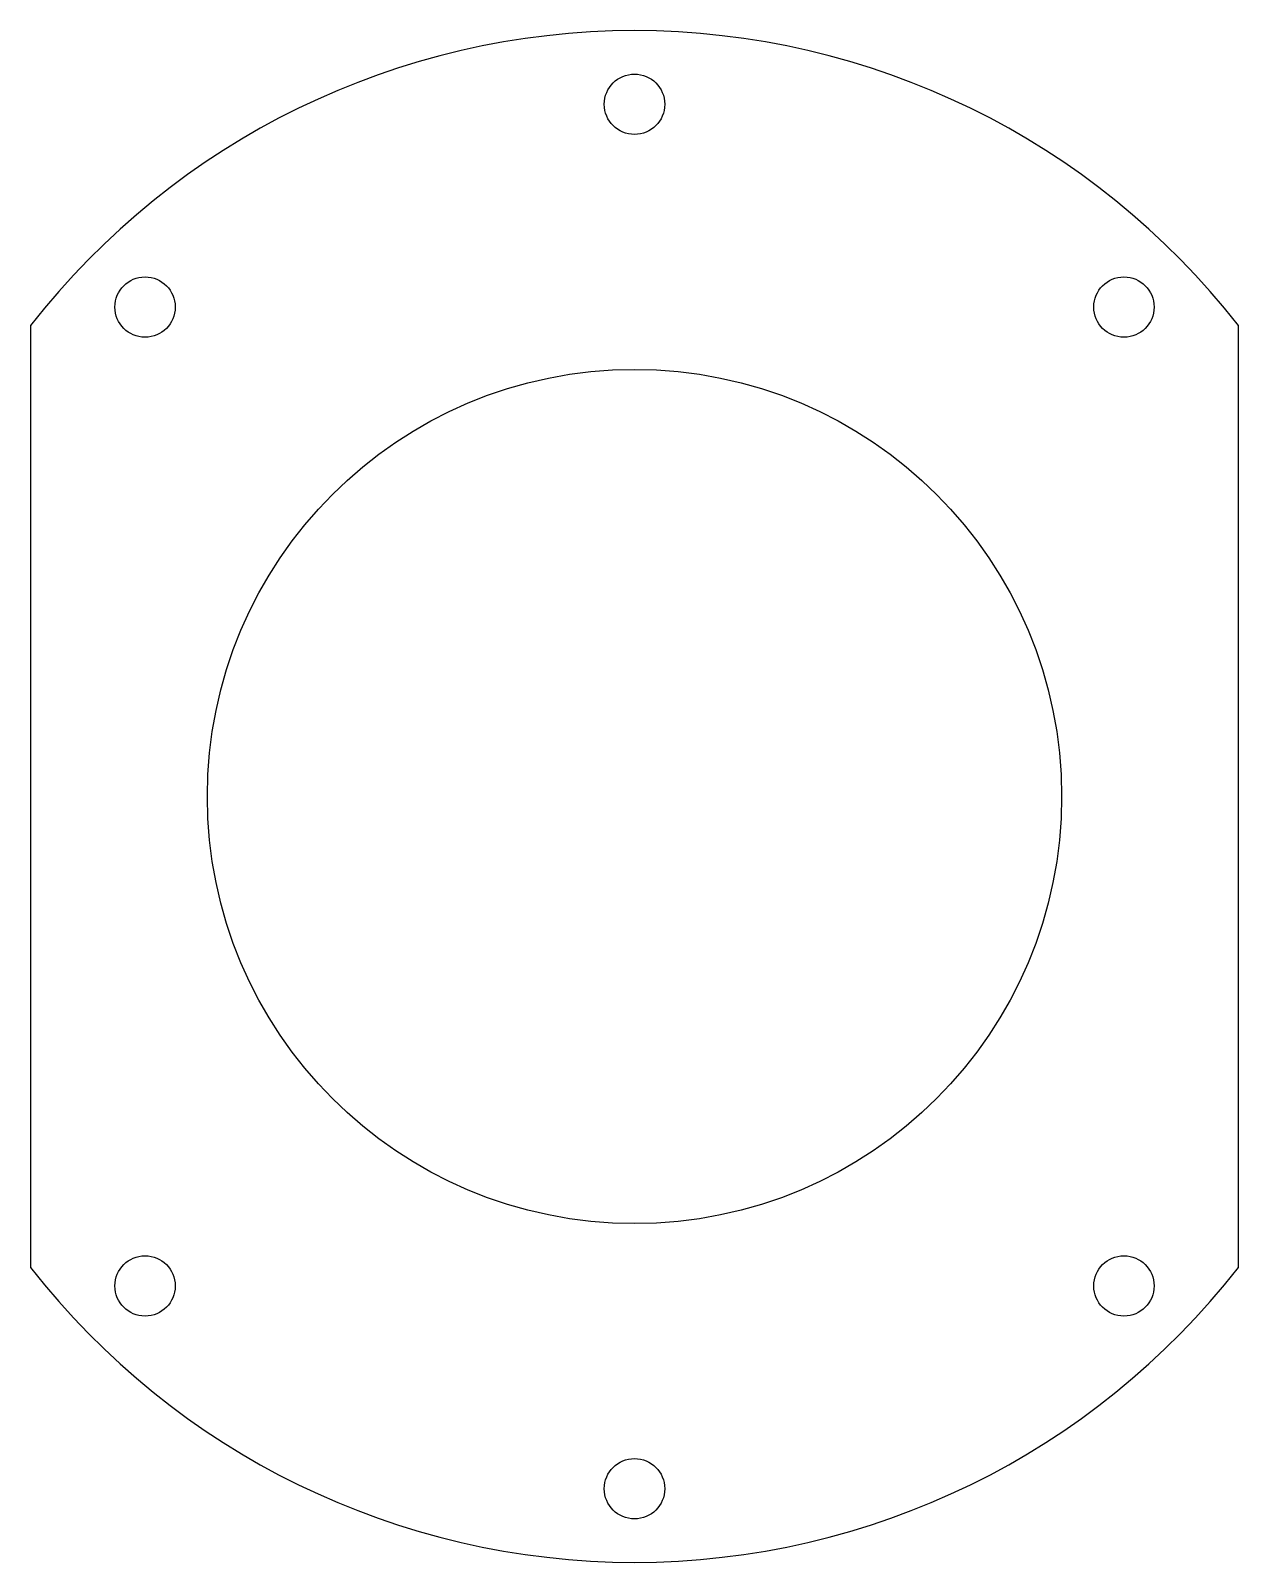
# Model space of a CAD drawing. Header units: millimetres. Extents: x -41 to 41, y -52 to 52.
import ezdxf

# ---------------------------------------------------------------- set-up
doc = ezdxf.new("R2010")
doc.units = ezdxf.units.MM

msp = doc.modelspace()

# ---------------------------------------------------------------- linework, layer by layer
at = {"color": 7, "linetype": 'Continuous', "lineweight": 25}
for p, q in [((-41, 31.98), (-41, -31.98)), ((41, -31.98), (41, 31.98))]:
    msp.add_line(p, q, dxfattribs=at)
for centre, radius in [((0, 47), 2.05), ((-33.23, 33.23), 2.05), ((33.23, 33.23), 2.05), ((0, 0), 29), ((-33.23, -33.23), 2.05), ((33.23, -33.23), 2.05), ((0, -47), 2.05)]:
    msp.add_circle(centre, radius, dxfattribs=at)
for start, end in [(37.958, 142.042), (217.958, 322.042)]:
    msp.add_arc((0, 0), 52, start, end, dxfattribs=at)

doc.saveas('drawing.dxf')
